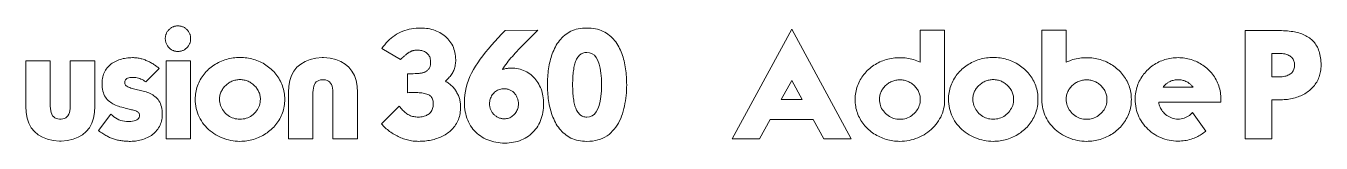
# Model space of a CAD drawing. Extents: x 10 to 19.73, y 9.66 to 9.92.
# Drawn here: x 12.437 to 14.795, y 9.705 to 9.919 of the extents above; entities that cross this region are included whole.
import ezdxf

# ---------------------------------------------------------------- set-up
doc = ezdxf.new("R2010")
doc.units = 0

msp = doc.modelspace()

# ---------------------------------------------------------------- linework, layer by layer
at = {"color": 7, "lineweight": 13}
for points in [[(12.7369, 9.895761), (12.73687, 9.894442), (12.736778, 9.893153), (12.736626, 9.891895), (12.736412, 9.890669), (12.736136, 9.889472), (12.7358, 9.888306), (12.735403, 9.88717), (12.734943, 9.886065), (12.734425, 9.884991), (12.733843, 9.883947), (12.73321, 9.882938), (12.732531, 9.881968), (12.731808, 9.881037), (12.731041, 9.880144), (12.730229, 9.879292), (12.729373, 9.878477), (12.728473, 9.877701), (12.727528, 9.876965), (12.726538, 9.876266), (12.725504, 9.875608), (12.724437, 9.875001), (12.723347, 9.874457), (12.722235, 9.873978), (12.721101, 9.873562), (12.719944, 9.873211), (12.718766, 9.872923), (12.717566, 9.872699), (12.716342, 9.87254), (12.715096, 9.872443), (12.713829, 9.872412), (12.712563, 9.872442), (12.711322, 9.872534), (12.710106, 9.872686), (12.708915, 9.872901), (12.707748, 9.873176), (12.706608, 9.873512), (12.705492, 9.87391), (12.704401, 9.874369), (12.703335, 9.874888), (12.702293, 9.875469), (12.70126, 9.876129), (12.70027, 9.876831), (12.699325, 9.877575), (12.698424, 9.87836), (12.697568, 9.879187), (12.696756, 9.880055), (12.69599, 9.880966), (12.695267, 9.881918), (12.694588, 9.882912), (12.693954, 9.883947), (12.693347, 9.885066), (12.692803, 9.886199), (12.692324, 9.887345), (12.691908, 9.888506), (12.691557, 9.88968), (12.691269, 9.890868), (12.691046, 9.892071), (12.690886, 9.893287), (12.69079, 9.894517), (12.690758, 9.895761), (12.690788, 9.897028), (12.69088, 9.898273), (12.691032, 9.899497), (12.691247, 9.900698), (12.691523, 9.901876), (12.691858, 9.903032), (12.692256, 9.904167), (12.692715, 9.905278), (12.693234, 9.906368), (12.693815, 9.907435), (12.6945, 9.908496), (12.695222, 9.90951), (12.695979, 9.910476), (12.696773, 9.911394), (12.697603, 9.912266), (12.698469, 9.91309), (12.69937, 9.913867), (12.700309, 9.914597), (12.701283, 9.915278), (12.702293, 9.915914), (12.703335, 9.916494), (12.704401, 9.917014), (12.705492, 9.917473), (12.706608, 9.917871), (12.707748, 9.918207), (12.708915, 9.918482), (12.710106, 9.918696), (12.711322, 9.918849), (12.712563, 9.918941), (12.713829, 9.918971), (12.715096, 9.918941), (12.716342, 9.918849), (12.717566, 9.918696), (12.718766, 9.918482), (12.719944, 9.918207), (12.721101, 9.917871), (12.722235, 9.917473), (12.723347, 9.917014), (12.724437, 9.916494), (12.725504, 9.915914), (12.726513, 9.915278), (12.727484, 9.914597), (12.728415, 9.913867), (12.729306, 9.91309), (12.73016, 9.912266), (12.730974, 9.911394), (12.73175, 9.910476), (12.732487, 9.90951), (12.733185, 9.908496), (12.733843, 9.907435), (12.734425, 9.906368), (12.734943, 9.905278), (12.735403, 9.904167), (12.7358, 9.903032), (12.736136, 9.901876), (12.736412, 9.900698), (12.736626, 9.899497), (12.736778, 9.898273), (12.73687, 9.897028)], [(13.085337, 9.877554), (13.087742, 9.881213), (13.090285, 9.884686), (13.092968, 9.887974), (13.095789, 9.891074), (13.098749, 9.893989), (13.101849, 9.896717), (13.105087, 9.89926), (13.108464, 9.901615), (13.11198, 9.903785), (13.115636, 9.905767), (13.11937, 9.907537), (13.123175, 9.909121), (13.127052, 9.910517), (13.131002, 9.911728), (13.135025, 9.912752), (13.139119, 9.913589), (13.143286, 9.914242), (13.147525, 9.914707), (13.151836, 9.914987), (13.156219, 9.91508), (13.159662, 9.915011), (13.163041, 9.914807), (13.166356, 9.914467), (13.169607, 9.91399), (13.172794, 9.913378), (13.175917, 9.912628), (13.178976, 9.911743), (13.181971, 9.910721), (13.184902, 9.909563), (13.187769, 9.90827), (13.190603, 9.906818), (13.193323, 9.905245), (13.19593, 9.903549), (13.198421, 9.901731), (13.2008, 9.899792), (13.203063, 9.897729), (13.205214, 9.895544), (13.20725, 9.893237), (13.209171, 9.890807), (13.210979, 9.888256), (13.212617, 9.885519), (13.214083, 9.882702), (13.215375, 9.879804), (13.216496, 9.876825), (13.217443, 9.873767), (13.218218, 9.870626), (13.218822, 9.867407), (13.219253, 9.864105), (13.219511, 9.860724), (13.219597, 9.857262), (13.219553, 9.854846), (13.219419, 9.852492), (13.219196, 9.850199), (13.218885, 9.847966), (13.218485, 9.845796), (13.217997, 9.843686), (13.217418, 9.841638), (13.216751, 9.83965), (13.215995, 9.837724), (13.21515, 9.835858), (13.214231, 9.834107), (13.213199, 9.832355), (13.212051, 9.830605), (13.210791, 9.828854), (13.209416, 9.827102), (13.207928, 9.825351), (13.206326, 9.8236), (13.204609, 9.821849), (13.202779, 9.820097), (13.200834, 9.818346), (13.202507, 9.817377), (13.204136, 9.816361), (13.205721, 9.815298), (13.207261, 9.814188), (13.208756, 9.81303), (13.210207, 9.811825), (13.211614, 9.810573), (13.212976, 9.809273), (13.214293, 9.807926), (13.215567, 9.806532), (13.216763, 9.805069), (13.217907, 9.803569), (13.218998, 9.802033), (13.220037, 9.800462), (13.221022, 9.798853), (13.221954, 9.797209), (13.222834, 9.795528), (13.223661, 9.793813), (13.224436, 9.79206), (13.225157, 9.790271), (13.22579, 9.788486), (13.226357, 9.786691), (13.226858, 9.784883), (13.227291, 9.783066), (13.227658, 9.781237), (13.227959, 9.779397), (13.228192, 9.777546), (13.228359, 9.775683), (13.228458, 9.773809), (13.228493, 9.771925), (13.22843, 9.768662), (13.228242, 9.765492), (13.227929, 9.762414), (13.227491, 9.759427), (13.226929, 9.756533), (13.22624, 9.753729), (13.225428, 9.751018), (13.224489, 9.748398), (13.223427, 9.74587), (13.222238, 9.743433), (13.220863, 9.741034), (13.219408, 9.738729), (13.217873, 9.73652), (13.216256, 9.734405), (13.214559, 9.732384), (13.212782, 9.730457), (13.210923, 9.728625), (13.208984, 9.726888), (13.206964, 9.725245), (13.204865, 9.723697), (13.202567, 9.722157), (13.200233, 9.720706), (13.197865, 9.719344), (13.195458, 9.718071), (13.193016, 9.716887), (13.190538, 9.715792), (13.188024, 9.714786), (13.185473, 9.713868), (13.182887, 9.713039), (13.180264, 9.7123), (13.177504, 9.711614), (13.174727, 9.710999), (13.171934, 9.710457), (13.169123, 9.709988), (13.166296, 9.70959), (13.163452, 9.709265), (13.160592, 9.709012), (13.157715, 9.708831), (13.154821, 9.708723), (13.151911, 9.708687), (13.149387, 9.708725), (13.146874, 9.708842), (13.144373, 9.709037), (13.141882, 9.70931), (13.139402, 9.70966), (13.136934, 9.710088), (13.134477, 9.710593), (13.13203, 9.711177), (13.129596, 9.711839), (13.127172, 9.712578), (13.12471, 9.713391), (13.122274, 9.714273), (13.119863, 9.715226), (13.117476, 9.716248), (13.115115, 9.717339), (13.112779, 9.718499), (13.110467, 9.719728), (13.108181, 9.721028), (13.10592, 9.722398), (13.103683, 9.723836), (13.10144, 9.725352), (13.099269, 9.726899), (13.097171, 9.728477), (13.095144, 9.730084), (13.09319, 9.731724), (13.091309, 9.733393), (13.089499, 9.735092), (13.087761, 9.736823), (13.086096, 9.738584), (13.084503, 9.740376), (13.116609, 9.773037), (13.118218, 9.771009), (13.119823, 9.769095), (13.121421, 9.767295), (13.123013, 9.76561), (13.1246, 9.764037), (13.126183, 9.76258), (13.127758, 9.761235), (13.129329, 9.760006), (13.130894, 9.758889), (13.132453, 9.757888), (13.134071, 9.756937), (13.135756, 9.756086), (13.137506, 9.755336), (13.139324, 9.754685), (13.14121, 9.754135), (13.143161, 9.753684), (13.145179, 9.753334), (13.147264, 9.753084), (13.149415, 9.752934), (13.151633, 9.752884), (13.153955, 9.752944), (13.156192, 9.753123), (13.158346, 9.753422), (13.160418, 9.75384), (13.162405, 9.754378), (13.164309, 9.755035), (13.16613, 9.755813), (13.167867, 9.756709), (13.16952, 9.757725), (13.171091, 9.758861), (13.172544, 9.760118), (13.173843, 9.761501), (13.17499, 9.763009), (13.175983, 9.764642), (13.176825, 9.7664), (13.177512, 9.768284), (13.178047, 9.770292), (13.17843, 9.772426), (13.178659, 9.774684), (13.178736, 9.777067), (13.178652, 9.779433), (13.178402, 9.781637), (13.177985, 9.78368), (13.177402, 9.785563), (13.176651, 9.787283), (13.175734, 9.788842), (13.174649, 9.79024), (13.173398, 9.791477), (13.171981, 9.792553), (13.170397, 9.793468), (13.168642, 9.794233), (13.166772, 9.794919), (13.164783, 9.795524), (13.16268, 9.796047), (13.160459, 9.796491), (13.158121, 9.796853), (13.155666, 9.797135), (13.153095, 9.797337), (13.150408, 9.797458), (13.147603, 9.797498), (13.13982, 9.797498), (13.139557, 9.797472), (13.139269, 9.797448), (13.138956, 9.797427), (13.138618, 9.797409), (13.138256, 9.797394), (13.137869, 9.797381), (13.137455, 9.797372), (13.137017, 9.797365), (13.136555, 9.79736), (13.136066, 9.797359), (13.133982, 9.797359), (13.131759, 9.79722), (13.131759, 9.831689), (13.132327, 9.83169), (13.13292, 9.831695), (13.133539, 9.831701), (13.134182, 9.831711), (13.134851, 9.831723), (13.135544, 9.831738), (13.136263, 9.831757), (13.137007, 9.831778), (13.137775, 9.831801), (13.138569, 9.831827), (13.142182, 9.831827), (13.145935, 9.831966), (13.147424, 9.832033), (13.148887, 9.832122), (13.150326, 9.832233), (13.151739, 9.832367), (13.153128, 9.832522), (13.154491, 9.832701), (13.155829, 9.832901), (13.157143, 9.833123), (13.158431, 9.833367), (13.159695, 9.833634), (13.160898, 9.833944), (13.162063, 9.834318), (13.163189, 9.834756), (13.164275, 9.835258), (13.165323, 9.835823), (13.166332, 9.836453), (13.167303, 9.837147), (13.168234, 9.837904), (13.169126, 9.838725), (13.169979, 9.839611), (13.170719, 9.840514), (13.17138, 9.841501), (13.171964, 9.842571), (13.17247, 9.843725), (13.172898, 9.844962), (13.173248, 9.846282), (13.173521, 9.847686), (13.173716, 9.849173), (13.173832, 9.850743), (13.173871, 9.852398), (13.173804, 9.854618), (13.173604, 9.856723), (13.17327, 9.85871), (13.172804, 9.86058), (13.172203, 9.862335), (13.17147, 9.863972), (13.170602, 9.865493), (13.169601, 9.866897), (13.168467, 9.868183), (13.1672, 9.869353), (13.165798, 9.87041), (13.16432, 9.871355), (13.162764, 9.872189), (13.161129, 9.872911), (13.159416, 9.873524), (13.157626, 9.874023), (13.155758, 9.874413), (13.153812, 9.874691), (13.151789, 9.874858), (13.149688, 9.874913), (13.148697, 9.874899), (13.147725, 9.874858), (13.146772, 9.874788), (13.145841, 9.874691), (13.144927, 9.874566), (13.144033, 9.874413), (13.143159, 9.874232), (13.142304, 9.874023), (13.141469, 9.873787), (13.140654, 9.873524), (13.139956, 9.873263), (13.139253, 9.872984), (13.138544, 9.872685), (13.137829, 9.872367), (13.13711, 9.872029), (13.136384, 9.871672), (13.135653, 9.871295), (13.134916, 9.870899), (13.134174, 9.870483), (13.133427, 9.870049), (13.132851, 9.869637), (13.132236, 9.869182), (13.131583, 9.868681), (13.130891, 9.868136), (13.13016, 9.867547), (13.129391, 9.866913), (13.128581, 9.866235), (13.127733, 9.865512), (13.126846, 9.864745), (13.125921, 9.863934), (13.125725, 9.863765), (13.125526, 9.863594), (13.125325, 9.86342), (13.12512, 9.863244), (13.124913, 9.863065), (13.124703, 9.862883), (13.124491, 9.862698), (13.124275, 9.86251), (13.124057, 9.86232), (13.123837, 9.862126), (13.123693, 9.861984), (13.123542, 9.861837), (13.123382, 9.861685), (13.123214, 9.861526), (13.123037, 9.861362), (13.122852, 9.861193), (13.122659, 9.861017), (13.122458, 9.860837), (13.122248, 9.86065), (13.122029, 9.860458), (13.1216, 9.860082), (13.121201, 9.859731), (13.120832, 9.859404), (13.120495, 9.859102), (13.120188, 9.858826), (13.119911, 9.858574), (13.119665, 9.858347), (13.11945, 9.858146), (13.119265, 9.857969), (13.11911, 9.857818)], [(13.369006, 9.910911), (13.363793, 9.90574), (13.358828, 9.900792), (13.354109, 9.896067), (13.349638, 9.891563), (13.345413, 9.887282), (13.341437, 9.883224), (13.337708, 9.879389), (13.334227, 9.875774), (13.330993, 9.872383), (13.328006, 9.869215), (13.325344, 9.866344), (13.322752, 9.863461), (13.32023, 9.860563), (13.317777, 9.857651), (13.315392, 9.854726), (13.313079, 9.851786), (13.310834, 9.848832), (13.308659, 9.845865), (13.306553, 9.842884), (13.304518, 9.839889), (13.305073, 9.839333), (13.306428, 9.839861), (13.307825, 9.840334), (13.309263, 9.840751), (13.310743, 9.841112), (13.312265, 9.841417), (13.313829, 9.841668), (13.315434, 9.841863), (13.317081, 9.842001), (13.31877, 9.842085), (13.3205, 9.842113), (13.32399, 9.842027), (13.3274, 9.841768), (13.330729, 9.841337), (13.333977, 9.840734), (13.337144, 9.839958), (13.340231, 9.83901), (13.343237, 9.837891), (13.346163, 9.836597), (13.349008, 9.835133), (13.351772, 9.833495), (13.354406, 9.831659), (13.356915, 9.829709), (13.359299, 9.827645), (13.361557, 9.825468), (13.36369, 9.823175), (13.365699, 9.82077), (13.367582, 9.81825), (13.36934, 9.815617), (13.370974, 9.812869), (13.372481, 9.810007), (13.373855, 9.807055), (13.375083, 9.804036), (13.376167, 9.800951), (13.377107, 9.797798), (13.377901, 9.79458), (13.378551, 9.791294), (13.379058, 9.787942), (13.379419, 9.784523), (13.379636, 9.781036), (13.379708, 9.777484), (13.379621, 9.773305), (13.379358, 9.769217), (13.378921, 9.765222), (13.378307, 9.761317), (13.37752, 9.757505), (13.376556, 9.753784), (13.375418, 9.750155), (13.374104, 9.746618), (13.372616, 9.743173), (13.370953, 9.73982), (13.369101, 9.736613), (13.367105, 9.733554), (13.364964, 9.730642), (13.36268, 9.727878), (13.36025, 9.725261), (13.357677, 9.722791), (13.354958, 9.720469), (13.352095, 9.718293), (13.349087, 9.716266), (13.345935, 9.714385), (13.342665, 9.712695), (13.339302, 9.711183), (13.335849, 9.709848), (13.332303, 9.708693), (13.328666, 9.707714), (13.324937, 9.706913), (13.321116, 9.70629), (13.317204, 9.705846), (13.3132, 9.705579), (13.309104, 9.70549), (13.30492, 9.705582), (13.30082, 9.705856), (13.296803, 9.706315), (13.29287, 9.706958), (13.289021, 9.707783), (13.285254, 9.708792), (13.28157, 9.709985), (13.277971, 9.711361), (13.274454, 9.71292), (13.271022, 9.714663), (13.267732, 9.716548), (13.264589, 9.718588), (13.261595, 9.720784), (13.258747, 9.723135), (13.256046, 9.725643), (13.253493, 9.728306), (13.251087, 9.731124), (13.248829, 9.734098), (13.246717, 9.737228), (13.244754, 9.740514), (13.242984, 9.743934), (13.241402, 9.747463), (13.240005, 9.751105), (13.238793, 9.754857), (13.237769, 9.758721), (13.236932, 9.762696), (13.236279, 9.766783), (13.235814, 9.77098), (13.235535, 9.775289), (13.235441, 9.779708), (13.235644, 9.786648), (13.236253, 9.793512), (13.237267, 9.800302), (13.238688, 9.807016), (13.240515, 9.813655), (13.242746, 9.82022), (13.245384, 9.826709), (13.248428, 9.833123), (13.251878, 9.839462), (13.255733, 9.845726), (13.259875, 9.851906), (13.264295, 9.858157), (13.268992, 9.864481), (13.273968, 9.870877), (13.279222, 9.877345), (13.284754, 9.883886), (13.290564, 9.890499), (13.296651, 9.897184), (13.303017, 9.903941), (13.30966, 9.910771)], [(13.458374, 9.91508), (13.462532, 9.914986), (13.466558, 9.914701), (13.470449, 9.914229), (13.474207, 9.913568), (13.477832, 9.912717), (13.481323, 9.911677), (13.484681, 9.910449), (13.487906, 9.909031), (13.490997, 9.907425), (13.493955, 9.905629), (13.496781, 9.903707), (13.49948, 9.901665), (13.502051, 9.899504), (13.504495, 9.897223), (13.50681, 9.894823), (13.508998, 9.892303), (13.511058, 9.889664), (13.51299, 9.886905), (13.514793, 9.884027), (13.51647, 9.881028), (13.518009, 9.877973), (13.519455, 9.874863), (13.520811, 9.871701), (13.522074, 9.868486), (13.523246, 9.865219), (13.524325, 9.861898), (13.525314, 9.858525), (13.52621, 9.8551), (13.527015, 9.851621), (13.527728, 9.848089), (13.528336, 9.844474), (13.528878, 9.840857), (13.529358, 9.837235), (13.529774, 9.833612), (13.530126, 9.829986), (13.530413, 9.826357), (13.530637, 9.822725), (13.530796, 9.819091), (13.530892, 9.815454), (13.530925, 9.811813), (13.530862, 9.806853), (13.530674, 9.801924), (13.530361, 9.797025), (13.529924, 9.792155), (13.529361, 9.787317), (13.528673, 9.78251), (13.52786, 9.777733), (13.526921, 9.772986), (13.525859, 9.76827), (13.52467, 9.763586), (13.52332, 9.758965), (13.521773, 9.754501), (13.520029, 9.750194), (13.518087, 9.74604), (13.515949, 9.742043), (13.513613, 9.738201), (13.511079, 9.734515), (13.508348, 9.730986), (13.505419, 9.727611), (13.502294, 9.724392), (13.498902, 9.721408), (13.495289, 9.718738), (13.491453, 9.716382), (13.487394, 9.71434), (13.483113, 9.712613), (13.47861, 9.7112), (13.473885, 9.7101), (13.468937, 9.709314), (13.463767, 9.708843), (13.458374, 9.708687), (13.454323, 9.708781), (13.450397, 9.709064), (13.446595, 9.709538), (13.442919, 9.710198), (13.439367, 9.711049), (13.435942, 9.712089), (13.432641, 9.713318), (13.429465, 9.714735), (13.426414, 9.716342), (13.423489, 9.718138), (13.420713, 9.720064), (13.418057, 9.722118), (13.415521, 9.7243), (13.413103, 9.72661), (13.410807, 9.729048), (13.408628, 9.731613), (13.40657, 9.734307), (13.404631, 9.737128), (13.402812, 9.740078), (13.401112, 9.743155), (13.399549, 9.746311), (13.398082, 9.749498), (13.396713, 9.752716), (13.395441, 9.755964), (13.394267, 9.759242), (13.39319, 9.762551), (13.39221, 9.765891), (13.391327, 9.769262), (13.390542, 9.772663), (13.389854, 9.776094), (13.389247, 9.779629), (13.388703, 9.783172), (13.388224, 9.786723), (13.387808, 9.790282), (13.387457, 9.79385), (13.387169, 9.797426), (13.386946, 9.80101), (13.386786, 9.804604), (13.38669, 9.808205), (13.386658, 9.811813), (13.38669, 9.815426), (13.386786, 9.819036), (13.386946, 9.822642), (13.387169, 9.826246), (13.387457, 9.829847), (13.387808, 9.833446), (13.388224, 9.837041), (13.388703, 9.840633), (13.389247, 9.844224), (13.389854, 9.847811), (13.390542, 9.851268), (13.391327, 9.854688), (13.39221, 9.858072), (13.39319, 9.861421), (13.394267, 9.864733), (13.395441, 9.868009), (13.396713, 9.871248), (13.398082, 9.874452), (13.399549, 9.877619), (13.401112, 9.880751), (13.402812, 9.883827), (13.404631, 9.886777), (13.40657, 9.889598), (13.408628, 9.892292), (13.410807, 9.894857), (13.413103, 9.897295), (13.415521, 9.899605), (13.418057, 9.901788), (13.420713, 9.903842), (13.423489, 9.905767), (13.426364, 9.907537), (13.429377, 9.909121), (13.432524, 9.910517), (13.435808, 9.911728), (13.439229, 9.912752), (13.442785, 9.913589), (13.446478, 9.914242), (13.450308, 9.914707), (13.454273, 9.914987)], [(13.890062, 9.713273), (13.939959, 9.713273), (13.831411, 9.913273), (13.722725, 9.713273), (13.77262, 9.713273), (13.791939, 9.748298), (13.870744, 9.748298)], [(14.109938, 9.784156), (14.1098, 9.779971), (14.109443, 9.775867), (14.108866, 9.771843), (14.10807, 9.7679), (14.107054, 9.764037), (14.105818, 9.760256), (14.104362, 9.756555), (14.102688, 9.752934), (14.100794, 9.749394), (14.09868, 9.745934), (14.096378, 9.742535), (14.093922, 9.739285), (14.091309, 9.736186), (14.088539, 9.733237), (14.085615, 9.730437), (14.082535, 9.727789), (14.0793, 9.725289), (14.075909, 9.72294), (14.072361, 9.720742), (14.068659, 9.718694), (14.064856, 9.716792), (14.061004, 9.715091), (14.057105, 9.71359), (14.05316, 9.712289), (14.049166, 9.711188), (14.045126, 9.710288), (14.041039, 9.709587), (14.036903, 9.709086), (14.032722, 9.708787), (14.028492, 9.708687), (14.025257, 9.708743), (14.022055, 9.708915), (14.018886, 9.709199), (14.01575, 9.709599), (14.012648, 9.710111), (14.009579, 9.710738), (14.006544, 9.711479), (14.003542, 9.712334), (14.000572, 9.713303), (13.997638, 9.714385), (13.994773, 9.715495), (13.991961, 9.716714), (13.989202, 9.718041), (13.986496, 9.719478), (13.983843, 9.721022), (13.981243, 9.722674), (13.978695, 9.724435), (13.9762, 9.726304), (13.973759, 9.728282), (13.971369, 9.730369), (13.969088, 9.732539), (13.96691, 9.734772), (13.96484, 9.737064), (13.962874, 9.739419), (13.961015, 9.741835), (13.959261, 9.744311), (13.957613, 9.746849), (13.95607, 9.749448), (13.954633, 9.752109), (13.953301, 9.754829), (13.952086, 9.757609), (13.950999, 9.760445), (13.950041, 9.763335), (13.949209, 9.766282), (13.948506, 9.769284), (13.94793, 9.772342), (13.947483, 9.775455), (13.947164, 9.778624), (13.946972, 9.781849), (13.946908, 9.785129), (13.946974, 9.788332), (13.947169, 9.791494), (13.947495, 9.794614), (13.947953, 9.797693), (13.948541, 9.80073), (13.94926, 9.803724), (13.950109, 9.806678), (13.951088, 9.80959), (13.952199, 9.81246), (13.95344, 9.815289), (13.95477, 9.818033), (13.956203, 9.820709), (13.957739, 9.823315), (13.959377, 9.825851), (13.961119, 9.828319), (13.962963, 9.830716), (13.964911, 9.833044), (13.966961, 9.835302), (13.969113, 9.837491), (13.971369, 9.839611), (13.973734, 9.841672), (13.976156, 9.84363), (13.978637, 9.845486), (13.981176, 9.847239), (13.983774, 9.848888), (13.986429, 9.850435), (13.989144, 9.851879), (13.991917, 9.85322), (13.994748, 9.854459), (13.997638, 9.855594), (14.000648, 9.856624), (14.003675, 9.857546), (14.006719, 9.858358), (14.009779, 9.859063), (14.012856, 9.859659), (14.01595, 9.860147), (14.01906, 9.860527), (14.022188, 9.860798), (14.025331, 9.86096), (14.028492, 9.861014), (14.031627, 9.86096), (14.034746, 9.860798), (14.037853, 9.860527), (14.040945, 9.860147), (14.044024, 9.859659), (14.047089, 9.859063), (14.050139, 9.858358), (14.053176, 9.857546), (14.056199, 9.856624), (14.059208, 9.855594), (14.062405, 9.854204), (14.065601, 9.852815), (14.065601, 9.911467), (14.109938, 9.911327)], [(14.286866, 9.911327), (14.331203, 9.911467), (14.331203, 9.852815), (14.334399, 9.854204), (14.337596, 9.855594), (14.340605, 9.856624), (14.343628, 9.857546), (14.346664, 9.858358), (14.349715, 9.859063), (14.352779, 9.859659), (14.355858, 9.860147), (14.358952, 9.860527), (14.362057, 9.860798), (14.365177, 9.86096), (14.368311, 9.861014), (14.371472, 9.86096), (14.374616, 9.860798), (14.377743, 9.860527), (14.380854, 9.860147), (14.383947, 9.859659), (14.387025, 9.859063), (14.390085, 9.858358), (14.393129, 9.857546), (14.396156, 9.856624), (14.399166, 9.855594), (14.402056, 9.854459), (14.404887, 9.85322), (14.40766, 9.851879), (14.410374, 9.850435), (14.413031, 9.848888), (14.415627, 9.847239), (14.418167, 9.845486), (14.420649, 9.84363), (14.423071, 9.841672), (14.425434, 9.839611), (14.427691, 9.837491), (14.429844, 9.835302), (14.431893, 9.833044), (14.43384, 9.830716), (14.435684, 9.828319), (14.437426, 9.825851), (14.439065, 9.823315), (14.440601, 9.820709), (14.442034, 9.818033), (14.443363, 9.815289), (14.444605, 9.81246), (14.445715, 9.80959), (14.446695, 9.806678), (14.447544, 9.803725), (14.448263, 9.80073), (14.448851, 9.797693), (14.449308, 9.794614), (14.449635, 9.791494), (14.449831, 9.788332), (14.449896, 9.785129), (14.449832, 9.781849), (14.44964, 9.778624), (14.44932, 9.775455), (14.448874, 9.772342), (14.448298, 9.769284), (14.447594, 9.766282), (14.446764, 9.763335), (14.445805, 9.760445), (14.444717, 9.757609), (14.443502, 9.754829), (14.442171, 9.752109), (14.440734, 9.749448), (14.439192, 9.746849), (14.437543, 9.744311), (14.435789, 9.741835), (14.433929, 9.739419), (14.431965, 9.737064), (14.429893, 9.734772), (14.427717, 9.732539), (14.425434, 9.730369), (14.423046, 9.728282), (14.420603, 9.726304), (14.418108, 9.724435), (14.415562, 9.722674), (14.41296, 9.721022), (14.410307, 9.719478), (14.407601, 9.718041), (14.404842, 9.716714), (14.402031, 9.715495), (14.399166, 9.714385), (14.396231, 9.713303), (14.393263, 9.712334), (14.390261, 9.711479), (14.387224, 9.710738), (14.384155, 9.710111), (14.381054, 9.709599), (14.377918, 9.709199), (14.37475, 9.708915), (14.371548, 9.708743), (14.368311, 9.708687), (14.364082, 9.708787), (14.3599, 9.709086), (14.355765, 9.709587), (14.351678, 9.710288), (14.347637, 9.711188), (14.343645, 9.712289), (14.339699, 9.71359), (14.3358, 9.715091), (14.331949, 9.716792), (14.328145, 9.718694), (14.324442, 9.720742), (14.320895, 9.72294), (14.317504, 9.725289), (14.314268, 9.727789), (14.311189, 9.730437), (14.308264, 9.733237), (14.305496, 9.736186), (14.302883, 9.739285), (14.300426, 9.742535), (14.298124, 9.745934), (14.29601, 9.749394), (14.294115, 9.752934), (14.29244, 9.756555), (14.290985, 9.760256), (14.28975, 9.764037), (14.288734, 9.7679), (14.287937, 9.771843), (14.287361, 9.775867), (14.287004, 9.779971), (14.286866, 9.784156)], [(14.656984, 9.713273), (14.656984, 9.910493), (14.715914, 9.910493), (14.719803, 9.910462), (14.723576, 9.910371), (14.72723, 9.910218), (14.730768, 9.910004), (14.73419, 9.909729), (14.737495, 9.909392), (14.740685, 9.908995), (14.743755, 9.908537), (14.74671, 9.908016), (14.749548, 9.907435), (14.752345, 9.906782), (14.755064, 9.906046), (14.757704, 9.905226), (14.760267, 9.904323), (14.762753, 9.903336), (14.76516, 9.902266), (14.767488, 9.901112), (14.769741, 9.899875), (14.771914, 9.898555), (14.77401, 9.897151), (14.77602, 9.895654), (14.777935, 9.894054), (14.779756, 9.892351), (14.781483, 9.890546), (14.783113, 9.888638), (14.784651, 9.886627), (14.786094, 9.884513), (14.787441, 9.882296), (14.788695, 9.879976), (14.789854, 9.877554), (14.790911, 9.875026), (14.791855, 9.872389), (14.792689, 9.869644), (14.793413, 9.866791), (14.794024, 9.863829), (14.794525, 9.860759), (14.794913, 9.85758), (14.795191, 9.854293), (14.795359, 9.850898), (14.795414, 9.847394), (14.795359, 9.844506), (14.795191, 9.841679), (14.794913, 9.838913), (14.794525, 9.836208), (14.794024, 9.833565), (14.793413, 9.830982), (14.792689, 9.828462), (14.791855, 9.826001), (14.790911, 9.823603), (14.789854, 9.821264), (14.7887, 9.818991), (14.787458, 9.816784), (14.786131, 9.814644), (14.784718, 9.81257), (14.783218, 9.810563), (14.781631, 9.808622), (14.77996, 9.806749), (14.778202, 9.804942), (14.776358, 9.803203), (14.774427, 9.801529), (14.77239, 9.799901), (14.770285, 9.798354), (14.76811, 9.796888), (14.765865, 9.795503), (14.763552, 9.794197), (14.761168, 9.792973), (14.758715, 9.791829), (14.756192, 9.790766), (14.753599, 9.789783), (14.750938, 9.788881), (14.748177, 9.788036), (14.745396, 9.78728), (14.742596, 9.786613), (14.739775, 9.786035), (14.736936, 9.785545), (14.734076, 9.785145), (14.731198, 9.784834), (14.7283, 9.784612), (14.725384, 9.784478), (14.722446, 9.784433), (14.70549, 9.784433), (14.70549, 9.713273)], [(12.5918, 9.758026), (12.5945, 9.755518), (12.597315, 9.753273), (12.600247, 9.751292), (12.603297, 9.749576), (12.606462, 9.748123), (12.609746, 9.746935), (12.613146, 9.746011), (12.616662, 9.745351), (12.620295, 9.744955), (12.624044, 9.744823), (12.627821, 9.74494), (12.6312, 9.74529), (12.634181, 9.745873), (12.636765, 9.746691), (12.63895, 9.747742), (12.640739, 9.749025), (12.642131, 9.750544), (12.643125, 9.752295), (12.643721, 9.754279), (12.643919, 9.756497), (12.64381, 9.757689), (12.64348, 9.758816), (12.642931, 9.759879), (12.642162, 9.760879), (12.641174, 9.761814), (12.639967, 9.762685), (12.638539, 9.763493), (12.636892, 9.764236), (12.635026, 9.764915), (12.63294, 9.765532), (12.631291, 9.76592), (12.629459, 9.76636), (12.627444, 9.766853), (12.625246, 9.7674), (12.622864, 9.767999), (12.620297, 9.76865), (12.617548, 9.769355), (12.614616, 9.770113), (12.6115, 9.770923), (12.6082, 9.771786), (12.605492, 9.77257), (12.602869, 9.773476), (12.600332, 9.774505), (12.597882, 9.775655), (12.595518, 9.776928), (12.59324, 9.778324), (12.591048, 9.779841), (12.588943, 9.781482), (12.586924, 9.783244), (12.58499, 9.785129), (12.58322, 9.787149), (12.581637, 9.789376), (12.58024, 9.791808), (12.57903, 9.794446), (12.578006, 9.79729), (12.577168, 9.800339), (12.576515, 9.803594), (12.57605, 9.807055), (12.575771, 9.810721), (12.575678, 9.814593), (12.575754, 9.817604), (12.575983, 9.820519), (12.576365, 9.823341), (12.5769, 9.826068), (12.577589, 9.8287), (12.57843, 9.831239), (12.579423, 9.833682), (12.58057, 9.836031), (12.581869, 9.838284), (12.583322, 9.840445), (12.584925, 9.842502), (12.586618, 9.844447), (12.588405, 9.846282), (12.590282, 9.848005), (12.592252, 9.849618), (12.594313, 9.851119), (12.596466, 9.852509), (12.598711, 9.853787), (12.601047, 9.854955), (12.603475, 9.856011), (12.606028, 9.856988), (12.608628, 9.857862), (12.611277, 9.858634), (12.613971, 9.859303), (12.616713, 9.859868), (12.619503, 9.860331), (12.622339, 9.860691), (12.625223, 9.860948), (12.628155, 9.861102), (12.631133, 9.861154), (12.632832, 9.86113), (12.634535, 9.861059), (12.636245, 9.860941), (12.637959, 9.860776), (12.639681, 9.860563), (12.641407, 9.860303), (12.643139, 9.859996), (12.644876, 9.859641), (12.646619, 9.85924), (12.648367, 9.85879), (12.650238, 9.858193), (12.65207, 9.857568), (12.653862, 9.856915), (12.655617, 9.856234), (12.657331, 9.855525), (12.659008, 9.854788), (12.660645, 9.854024), (12.662243, 9.853231), (12.663803, 9.852411), (12.665323, 9.851563), (12.666944, 9.850636), (12.668526, 9.849685), (12.670069, 9.848712), (12.671572, 9.847716), (12.673037, 9.846699), (12.674463, 9.845659), (12.67585, 9.844598), (12.677198, 9.843513), (12.678507, 9.842407), (12.679778, 9.841279), (12.655316, 9.816957), (12.653156, 9.818488), (12.650958, 9.819859), (12.64872, 9.821068), (12.646443, 9.822115), (12.644128, 9.823002), (12.641773, 9.823728), (12.63938, 9.824292), (12.636948, 9.824695), (12.634477, 9.824937), (12.631967, 9.825017), (12.629088, 9.824932), (12.626513, 9.824678), (12.624241, 9.824254), (12.622272, 9.823661), (12.620605, 9.822898), (12.619242, 9.821965), (12.618181, 9.820863), (12.617423, 9.819592), (12.616969, 9.818151), (12.616817, 9.816539), (12.61693, 9.815056), (12.617268, 9.813665), (12.61783, 9.812366), (12.618619, 9.811157), (12.619632, 9.810041), (12.620871, 9.809017), (12.622334, 9.808084), (12.624022, 9.807244), (12.625937, 9.806495), (12.628075, 9.805838), (12.63055, 9.805175), (12.633029, 9.80452), (12.635509, 9.803873), (12.637993, 9.803236), (12.64048, 9.802606), (12.642969, 9.801985), (12.645461, 9.801372), (12.647956, 9.800767), (12.650454, 9.800171), (12.652954, 9.799583), (12.65566, 9.79883), (12.658274, 9.797959), (12.660796, 9.796973), (12.663227, 9.795869), (12.665566, 9.794649), (12.667814, 9.793312), (12.66997, 9.791858), (12.672033, 9.790288), (12.674006, 9.7886), (12.675886, 9.786797), (12.677655, 9.784798), (12.679238, 9.782582), (12.680635, 9.78015), (12.681846, 9.777501), (12.68287, 9.774635), (12.683708, 9.771552), (12.684361, 9.768253), (12.684826, 9.764736), (12.685105, 9.761003), (12.685198, 9.757053), (12.685118, 9.754066), (12.684875, 9.751161), (12.684473, 9.748339), (12.683908, 9.745601), (12.683183, 9.742947), (12.682296, 9.740376), (12.681248, 9.737887), (12.680039, 9.735483), (12.678669, 9.733162), (12.677137, 9.730925), (12.67547, 9.728758), (12.673696, 9.726705), (12.671812, 9.724766), (12.669821, 9.72294), (12.667721, 9.72123), (12.665512, 9.719633), (12.663196, 9.71815), (12.66077, 9.716781), (12.658237, 9.715526), (12.655594, 9.714385), (12.652888, 9.713303), (12.650163, 9.712334), (12.647418, 9.711479), (12.644653, 9.710738), (12.64187, 9.710111), (12.639067, 9.709599), (12.636244, 9.709199), (12.633401, 9.708915), (12.630539, 9.708743), (12.627659, 9.708687), (12.625263, 9.708706), (12.622916, 9.708764), (12.620616, 9.708861), (12.618362, 9.708998), (12.616158, 9.709173), (12.613998, 9.709387), (12.611887, 9.70964), (12.609823, 9.709931), (12.607807, 9.710262), (12.605838, 9.710632), (12.603905, 9.711019), (12.601995, 9.711455), (12.600113, 9.711942), (12.598254, 9.712478), (12.596421, 9.713064), (12.594613, 9.713701), (12.59283, 9.714388), (12.591072, 9.715124), (12.589338, 9.715911), (12.58763, 9.716747), (12.585871, 9.717639), (12.584095, 9.718588), (12.582302, 9.719596), (12.580492, 9.720661), (12.578666, 9.721786), (12.576823, 9.722969), (12.574964, 9.72421), (12.573087, 9.72551), (12.571194, 9.726868), (12.569284, 9.728284)], [(12.826685, 9.708687), (12.822456, 9.708787), (12.818274, 9.709086), (12.814139, 9.709587), (12.810052, 9.710288), (12.806011, 9.711188), (12.802018, 9.712289), (12.798073, 9.71359), (12.794174, 9.715091), (12.790322, 9.716792), (12.786518, 9.718694), (12.782816, 9.720769), (12.779269, 9.722991), (12.775878, 9.725361), (12.772642, 9.727878), (12.769563, 9.730542), (12.766638, 9.733354), (12.763869, 9.736313), (12.761257, 9.739419), (12.7588, 9.742673), (12.756497, 9.746074), (12.754358, 9.749618), (12.752445, 9.753245), (12.750756, 9.756956), (12.749292, 9.760751), (12.748055, 9.764628), (12.747042, 9.768589), (12.746253, 9.772634), (12.74569, 9.776762), (12.745353, 9.780972), (12.74524, 9.785268), (12.745305, 9.788498), (12.745502, 9.791683), (12.745828, 9.794825), (12.746284, 9.797921), (12.746873, 9.800973), (12.747591, 9.803981), (12.748441, 9.806944), (12.74942, 9.809862), (12.750531, 9.812737), (12.751772, 9.815566), (12.753127, 9.818336), (12.75458, 9.821032), (12.756129, 9.823651), (12.757776, 9.826196), (12.759521, 9.828666), (12.761362, 9.83106), (12.763301, 9.83338), (12.765337, 9.835625), (12.76747, 9.837794), (12.769701, 9.839889), (12.77204, 9.841925), (12.774444, 9.843863), (12.776911, 9.845705), (12.779442, 9.847449), (12.782036, 9.849096), (12.784695, 9.850646), (12.787418, 9.852098), (12.790205, 9.853454), (12.793055, 9.854712), (12.795969, 9.855872), (12.798979, 9.856929), (12.802002, 9.857874), (12.805038, 9.858707), (12.808089, 9.85943), (12.811153, 9.860042), (12.814232, 9.860542), (12.817325, 9.860931), (12.820431, 9.861209), (12.823551, 9.861376), (12.826685, 9.861431), (12.829845, 9.861376), (12.83299, 9.861209), (12.836117, 9.860931), (12.839228, 9.860542), (12.842321, 9.860042), (12.845398, 9.85943), (12.848459, 9.858707), (12.851502, 9.857874), (12.854529, 9.856929), (12.85754, 9.855872), (12.86043, 9.854763), (12.86326, 9.853548), (12.866034, 9.852228), (12.868748, 9.850801), (12.871404, 9.84927), (12.874002, 9.847633), (12.876541, 9.84589), (12.879022, 9.844042), (12.881444, 9.842088), (12.883808, 9.840028), (12.886065, 9.837882), (12.888217, 9.83567), (12.890267, 9.83339), (12.892214, 9.831044), (12.894058, 9.828631), (12.8958, 9.826152), (12.897439, 9.823606), (12.898974, 9.820992), (12.900408, 9.818313), (12.901737, 9.815566), (12.902979, 9.812737), (12.904089, 9.809862), (12.905069, 9.806944), (12.905918, 9.803981), (12.906637, 9.800973), (12.907225, 9.797921), (12.907682, 9.794825), (12.908009, 9.791683), (12.908204, 9.788498), (12.90827, 9.785268), (12.908206, 9.781987), (12.908014, 9.778763), (12.907694, 9.775594), (12.907248, 9.772481), (12.906672, 9.769423), (12.905968, 9.766421), (12.905137, 9.763474), (12.904179, 9.760584), (12.903091, 9.757749), (12.901876, 9.754969), (12.900545, 9.752221), (12.899108, 9.749537), (12.897565, 9.746918), (12.895917, 9.744361), (12.894163, 9.741869), (12.892303, 9.739441), (12.890338, 9.737077), (12.888268, 9.734776), (12.88609, 9.73254), (12.883808, 9.730369), (12.881419, 9.728307), (12.878977, 9.726349), (12.876482, 9.724493), (12.873935, 9.722741), (12.871334, 9.721091), (12.868681, 9.719544), (12.865975, 9.7181), (12.863216, 9.716759), (12.860405, 9.715521), (12.85754, 9.714385), (12.854605, 9.713303), (12.851636, 9.712334), (12.848634, 9.711479), (12.845598, 9.710738), (12.842529, 9.710111), (12.839428, 9.709599), (12.836292, 9.709199), (12.833123, 9.708915), (12.829921, 9.708743)], [(12.979153, 9.820987), (12.982374, 9.820625), (12.985256, 9.819819), (12.987801, 9.818568), (12.990005, 9.816873), (12.991869, 9.814733), (12.993396, 9.812147), (12.994582, 9.809117), (12.99543, 9.805643), (12.995939, 9.801723), (12.996109, 9.797359), (12.996109, 9.713273), (13.040584, 9.713273), (13.040584, 9.797359), (13.039969, 9.808929), (13.038127, 9.819346), (13.035055, 9.82861), (13.030755, 9.83672), (13.025227, 9.843677), (13.018469, 9.849479), (13.010483, 9.854128), (13.001267, 9.857623), (12.990825, 9.859965), (12.979153, 9.861154), (12.97665, 9.861154), (12.964978, 9.859965), (12.954535, 9.857623), (12.94532, 9.854128), (12.937334, 9.849479), (12.930577, 9.843677), (12.925048, 9.83672), (12.920748, 9.82861), (12.917676, 9.819346), (12.915833, 9.808929), (12.915219, 9.797359), (12.915219, 9.713273), (12.959694, 9.713273), (12.959694, 9.797359), (12.959864, 9.801723), (12.960373, 9.805643), (12.961221, 9.809117), (12.962407, 9.812147), (12.963934, 9.814733), (12.965798, 9.816873), (12.968002, 9.818568), (12.970547, 9.819819), (12.973429, 9.820625), (12.97665, 9.820987)], [(13.458374, 9.870744), (13.456469, 9.87067), (13.454643, 9.870449), (13.4529, 9.870081), (13.451236, 9.869565), (13.449653, 9.868902), (13.448151, 9.868092), (13.446729, 9.867134), (13.445387, 9.866029), (13.444126, 9.864777), (13.442946, 9.863378), (13.441815, 9.861772), (13.440756, 9.860069), (13.43977, 9.85827), (13.438855, 9.856373), (13.438013, 9.854378), (13.437243, 9.852286), (13.436544, 9.850098), (13.43592, 9.847811), (13.435367, 9.845428), (13.434885, 9.842946), (13.434437, 9.840208), (13.434035, 9.837387), (13.433681, 9.834482), (13.433373, 9.831494), (13.433113, 9.828423), (13.432901, 9.825268), (13.432735, 9.822029), (13.432617, 9.818707), (13.432547, 9.815302), (13.432523, 9.811813), (13.432547, 9.808353), (13.432617, 9.804976), (13.432735, 9.801682), (13.432901, 9.798471), (13.433113, 9.795344), (13.433373, 9.7923), (13.433681, 9.78934), (13.434035, 9.786463), (13.434437, 9.783669), (13.434885, 9.780959), (13.435391, 9.778377), (13.435965, 9.775911), (13.436604, 9.773562), (13.437309, 9.77133), (13.438082, 9.769215), (13.438921, 9.767216), (13.439828, 9.765334), (13.440801, 9.763569), (13.44184, 9.761921), (13.442946, 9.760389), (13.444126, 9.758963), (13.445387, 9.757688), (13.446729, 9.756561), (13.448151, 9.755586), (13.449653, 9.75476), (13.451236, 9.754085), (13.4529, 9.753559), (13.454643, 9.753184), (13.456469, 9.752959), (13.458374, 9.752884), (13.46347, 9.753473), (13.468031, 9.755241), (13.472054, 9.758187), (13.475542, 9.762313), (13.478493, 9.767616), (13.480906, 9.774098), (13.482784, 9.781759), (13.484125, 9.790599), (13.48493, 9.800617), (13.485198, 9.811813), (13.48493, 9.82301), (13.484125, 9.833029), (13.482784, 9.841867), (13.480906, 9.849529), (13.478493, 9.856011), (13.475542, 9.861315), (13.472054, 9.865439), (13.468031, 9.868386), (13.46347, 9.870154)], [(14.198332, 9.708687), (14.194103, 9.708787), (14.18992, 9.709086), (14.185786, 9.709587), (14.181699, 9.710288), (14.177658, 9.711188), (14.173665, 9.712289), (14.16972, 9.71359), (14.165821, 9.715091), (14.16197, 9.716792), (14.158165, 9.718694), (14.154463, 9.720769), (14.150916, 9.722991), (14.147525, 9.725361), (14.144289, 9.727878), (14.14121, 9.730542), (14.138285, 9.733354), (14.135517, 9.736313), (14.132904, 9.739419), (14.130446, 9.742673), (14.128145, 9.746074), (14.126005, 9.749618), (14.124092, 9.753245), (14.122403, 9.756956), (14.120939, 9.760751), (14.119701, 9.764628), (14.118689, 9.768589), (14.1179, 9.772634), (14.117337, 9.776762), (14.117, 9.780972), (14.116887, 9.785268), (14.116953, 9.788498), (14.117148, 9.791683), (14.117476, 9.794825), (14.117932, 9.797921), (14.118521, 9.800973), (14.119238, 9.803981), (14.120088, 9.806944), (14.121067, 9.809862), (14.122178, 9.812737), (14.123419, 9.815566), (14.124775, 9.818336), (14.126226, 9.821032), (14.127777, 9.823651), (14.129423, 9.826196), (14.131168, 9.828666), (14.133009, 9.83106), (14.134949, 9.83338), (14.136984, 9.835625), (14.139118, 9.837794), (14.141348, 9.839889), (14.143688, 9.841925), (14.146091, 9.843863), (14.148558, 9.845705), (14.151089, 9.847449), (14.153683, 9.849096), (14.156343, 9.850646), (14.159065, 9.852098), (14.161852, 9.853454), (14.164701, 9.854712), (14.167617, 9.855872), (14.170626, 9.856929), (14.173649, 9.857874), (14.176685, 9.858707), (14.179736, 9.85943), (14.1828, 9.860042), (14.185879, 9.860542), (14.188972, 9.860931), (14.192078, 9.861209), (14.195198, 9.861376), (14.198332, 9.861431), (14.201492, 9.861376), (14.204637, 9.861209), (14.207764, 9.860931), (14.210875, 9.860542), (14.213968, 9.860042), (14.217045, 9.85943), (14.220106, 9.858707), (14.22315, 9.857874), (14.226177, 9.856929), (14.229187, 9.855872), (14.232077, 9.854763), (14.234907, 9.853548), (14.23768, 9.852228), (14.240395, 9.850801), (14.243052, 9.84927), (14.245648, 9.847633), (14.248188, 9.84589), (14.250669, 9.844042), (14.253092, 9.842088), (14.255455, 9.840028), (14.257711, 9.837882), (14.259865, 9.83567), (14.261914, 9.83339), (14.263861, 9.831044), (14.265705, 9.828631), (14.267447, 9.826152), (14.269086, 9.823606), (14.270622, 9.820992), (14.272055, 9.818313), (14.273384, 9.815566), (14.274626, 9.812737), (14.275736, 9.809862), (14.276716, 9.806944), (14.277565, 9.803981), (14.278284, 9.800973), (14.278872, 9.797921), (14.279329, 9.794825), (14.279655, 9.791683), (14.279852, 9.788498), (14.279917, 9.785268), (14.279853, 9.781987), (14.279661, 9.778763), (14.279341, 9.775594), (14.278894, 9.772481), (14.278318, 9.769423), (14.277615, 9.766421), (14.276785, 9.763474), (14.275826, 9.760584), (14.274738, 9.757749), (14.273523, 9.754969), (14.272192, 9.752221), (14.270755, 9.749537), (14.269213, 9.746918), (14.267564, 9.744361), (14.26581, 9.741869), (14.26395, 9.739441), (14.261985, 9.737077), (14.259914, 9.734776), (14.257738, 9.73254), (14.255455, 9.730369), (14.253067, 9.728307), (14.250624, 9.726349), (14.248129, 9.724493), (14.245583, 9.722741), (14.242981, 9.721091), (14.240328, 9.719544), (14.237622, 9.7181), (14.234863, 9.716759), (14.232052, 9.715521), (14.229187, 9.714385), (14.226252, 9.713303), (14.223283, 9.712334), (14.220282, 9.711479), (14.217245, 9.710738), (14.214176, 9.710111), (14.211075, 9.709599), (14.207939, 9.709199), (14.20477, 9.708915), (14.201569, 9.708743)], [(14.606811, 9.815428), (14.605513, 9.818222), (14.60412, 9.820937), (14.602633, 9.82357), (14.601051, 9.826123), (14.599375, 9.828596), (14.597605, 9.830988), (14.595739, 9.8333), (14.593779, 9.83553), (14.591725, 9.83768), (14.589577, 9.839749), (14.587323, 9.841784), (14.585012, 9.843719), (14.582642, 9.845553), (14.580215, 9.847288), (14.577728, 9.848923), (14.575184, 9.850457), (14.57258, 9.851892), (14.569918, 9.853226), (14.567198, 9.85446), (14.564421, 9.855594), (14.561573, 9.85665), (14.558704, 9.857595), (14.555814, 9.858429), (14.5529, 9.859152), (14.549965, 9.859764), (14.547009, 9.860264), (14.544027, 9.860653), (14.541026, 9.860931), (14.538002, 9.861098), (14.534955, 9.861154), (14.531907, 9.861098), (14.528879, 9.860931), (14.525869, 9.860653), (14.522881, 9.860264), (14.51991, 9.859764), (14.516959, 9.859152), (14.514029, 9.858429), (14.511116, 9.857595), (14.508224, 9.85665), (14.505351, 9.855594), (14.5026, 9.854459), (14.499903, 9.85322), (14.497263, 9.851879), (14.494677, 9.850435), (14.492147, 9.848888), (14.489674, 9.847239), (14.487255, 9.845486), (14.484893, 9.84363), (14.482586, 9.841672), (14.480333, 9.839611), (14.478186, 9.837518), (14.476131, 9.835352), (14.474171, 9.833115), (14.472306, 9.830805), (14.470535, 9.828423), (14.468859, 9.825968), (14.467278, 9.823442), (14.46579, 9.820842), (14.464397, 9.818171), (14.463099, 9.815428), (14.461911, 9.812651), (14.460848, 9.809823), (14.459909, 9.806947), (14.459097, 9.804019), (14.458408, 9.801043), (14.457846, 9.798016), (14.457409, 9.794938), (14.457096, 9.791811), (14.456907, 9.788633), (14.456845, 9.785406), (14.456953, 9.781114), (14.457279, 9.776906), (14.457821, 9.772785), (14.45858, 9.76875), (14.459556, 9.764802), (14.460749, 9.76094), (14.462157, 9.757163), (14.463783, 9.753473), (14.465626, 9.749869), (14.467686, 9.746351), (14.469875, 9.74295), (14.472218, 9.739697), (14.474712, 9.73659), (14.47736, 9.733632), (14.48016, 9.73082), (14.483114, 9.728155), (14.486219, 9.725638), (14.489479, 9.723269), (14.492891, 9.721046), (14.496456, 9.718971), (14.500044, 9.717096), (14.503689, 9.715419), (14.507393, 9.713939), (14.511155, 9.712656), (14.514977, 9.711571), (14.518855, 9.710682), (14.522793, 9.709991), (14.526789, 9.709498), (14.530843, 9.709202), (14.534955, 9.709104), (14.538002, 9.709159), (14.541026, 9.709326), (14.544027, 9.709604), (14.547009, 9.709993), (14.549965, 9.710493), (14.5529, 9.711105), (14.555814, 9.711827), (14.558704, 9.712662), (14.561573, 9.713607), (14.564421, 9.714663), (14.56653, 9.715565), (14.568634, 9.716548), (14.570733, 9.71761), (14.572826, 9.718755), (14.574913, 9.719979), (14.576996, 9.721284), (14.579072, 9.72267), (14.581142, 9.724136), (14.583208, 9.725683), (14.585268, 9.72731), (14.561362, 9.761501), (14.561085, 9.761084), (14.560667, 9.760667), (14.56025, 9.760111), (14.559973, 9.759833), (14.557821, 9.757826), (14.555592, 9.75603), (14.553285, 9.754446), (14.5509, 9.753073), (14.548437, 9.751911), (14.545897, 9.75096), (14.543278, 9.750221), (14.540581, 9.749693), (14.537807, 9.749376), (14.534955, 9.74927), (14.532128, 9.749376), (14.529373, 9.749693), (14.526691, 9.750221), (14.52408, 9.75096), (14.521544, 9.751911), (14.519077, 9.753073), (14.516684, 9.754446), (14.514362, 9.75603), (14.512114, 9.757826), (14.509937, 9.759833), (14.50831, 9.76156), (14.506819, 9.763352), (14.505465, 9.765207), (14.504245, 9.767127), (14.503162, 9.769111), (14.502216, 9.771157), (14.501406, 9.773269), (14.500731, 9.775444), (14.500194, 9.777683), (14.499792, 9.779986), (14.595413, 9.779986), (14.595413, 9.780264), (14.612648, 9.780264), (14.612926, 9.782627), (14.612953, 9.782792), (14.612976, 9.782955), (14.612997, 9.783114), (14.613015, 9.783272), (14.613029, 9.783426), (14.613043, 9.783577), (14.613052, 9.783726), (14.61306, 9.783872), (14.613064, 9.784016), (14.613065, 9.784156), (14.613065, 9.785406), (14.613003, 9.788584), (14.612814, 9.791722), (14.612502, 9.794822), (14.612064, 9.797882), (14.611502, 9.800903), (14.610813, 9.803886), (14.610001, 9.806829), (14.609062, 9.809734), (14.607999, 9.8126)], [(14.70549, 9.868659), (14.70549, 9.826268), (14.719389, 9.826268), (14.721996, 9.826324), (14.724482, 9.82649), (14.726844, 9.826769), (14.729084, 9.827158), (14.731203, 9.827658), (14.733198, 9.82827), (14.735071, 9.828992), (14.736823, 9.829826), (14.738452, 9.830771), (14.739959, 9.831827), (14.741305, 9.832962), (14.74251, 9.834196), (14.743574, 9.83553), (14.744495, 9.836965), (14.745275, 9.838499), (14.745913, 9.840134), (14.746408, 9.841867), (14.746763, 9.843702), (14.746976, 9.845637), (14.747047, 9.847672), (14.746976, 9.849654), (14.746763, 9.851542), (14.746408, 9.853334), (14.745913, 9.855033), (14.745275, 9.856636), (14.744495, 9.858146), (14.743574, 9.859561), (14.74251, 9.860881), (14.741305, 9.862107), (14.739959, 9.863238), (14.738452, 9.864268), (14.736823, 9.86519), (14.735071, 9.866003), (14.733198, 9.866708), (14.731203, 9.867304), (14.729084, 9.867791), (14.726844, 9.868171), (14.724482, 9.868442), (14.721996, 9.868605), (14.719389, 9.868659)], [(12.498402, 9.74927), (12.49518, 9.749605), (12.492298, 9.750388), (12.489754, 9.751617), (12.48755, 9.753295), (12.485684, 9.755421), (12.484159, 9.757993), (12.482971, 9.761013), (12.482124, 9.764481), (12.481615, 9.768396), (12.481445, 9.772758), (12.481445, 9.855594), (12.43697, 9.855594), (12.43697, 9.772758), (12.437585, 9.761238), (12.439427, 9.75086), (12.442499, 9.741625), (12.446799, 9.733532), (12.452328, 9.726581), (12.459085, 9.720773), (12.467072, 9.716107), (12.476287, 9.712584), (12.48673, 9.710203), (12.498402, 9.708964), (12.500904, 9.708964), (12.512575, 9.710203), (12.523019, 9.712584), (12.532234, 9.716107), (12.54022, 9.720773), (12.546977, 9.726581), (12.552505, 9.733532), (12.556807, 9.741625), (12.559877, 9.75086), (12.561721, 9.761238), (12.562335, 9.772758), (12.562335, 9.855594), (12.517859, 9.855594), (12.517859, 9.772758), (12.517691, 9.768396), (12.517181, 9.764481), (12.516334, 9.761013), (12.515146, 9.757993), (12.51362, 9.755421), (12.511755, 9.753295), (12.509551, 9.751617), (12.507008, 9.750388), (12.504126, 9.749605), (12.500904, 9.74927)], [(12.736762, 9.855455), (12.736762, 9.712996), (12.692426, 9.712996), (12.692426, 9.855316)], [(12.789577, 9.785268), (12.789688, 9.782335), (12.790021, 9.779486), (12.790577, 9.77672), (12.791355, 9.774037), (12.792356, 9.771439), (12.793579, 9.768923), (12.795025, 9.766491), (12.796692, 9.764142), (12.798582, 9.761876), (12.800695, 9.759694), (12.802931, 9.757661), (12.805248, 9.755841), (12.807646, 9.754236), (12.810123, 9.752845), (12.812683, 9.751668), (12.815322, 9.750705), (12.818042, 9.749955), (12.820843, 9.74942), (12.823724, 9.7491), (12.826685, 9.748992), (12.829674, 9.7491), (12.832579, 9.74942), (12.8354, 9.749955), (12.838138, 9.750705), (12.840793, 9.751668), (12.843364, 9.752845), (12.845852, 9.754236), (12.848256, 9.755841), (12.850577, 9.757661), (12.852815, 9.759694), (12.854927, 9.761876), (12.856817, 9.764142), (12.858485, 9.766491), (12.85993, 9.768923), (12.861154, 9.771439), (12.862154, 9.774037), (12.862933, 9.77672), (12.863489, 9.779486), (12.863822, 9.782335), (12.863934, 9.785268), (12.863882, 9.787198), (12.863728, 9.789098), (12.86347, 9.790967), (12.863111, 9.792806), (12.862648, 9.794614), (12.862082, 9.796391), (12.861414, 9.798139), (12.860642, 9.799855), (12.859768, 9.801541), (12.858791, 9.803197), (12.857728, 9.804803), (12.856595, 9.806343), (12.855392, 9.807817), (12.854121, 9.809223), (12.852779, 9.810563), (12.851369, 9.811836), (12.849889, 9.813043), (12.848339, 9.814182), (12.84672, 9.815255), (12.845032, 9.816261), (12.843322, 9.817185), (12.841584, 9.818012), (12.839819, 9.818742), (12.838026, 9.819374), (12.836206, 9.81991), (12.834357, 9.820348), (12.832481, 9.820688), (12.830577, 9.820931), (12.828645, 9.821077), (12.826685, 9.821126), (12.824778, 9.821077), (12.822888, 9.820931), (12.821019, 9.820688), (12.819169, 9.820348), (12.817339, 9.81991), (12.815528, 9.819374), (12.813736, 9.818742), (12.811964, 9.818012), (12.810211, 9.817185), (12.808478, 9.816261), (12.806789, 9.815255), (12.80517, 9.814182), (12.803621, 9.813043), (12.802141, 9.811836), (12.80073, 9.810563), (12.799389, 9.809223), (12.798117, 9.807817), (12.796915, 9.806343), (12.795782, 9.804803), (12.794719, 9.803197), (12.793741, 9.801541), (12.792868, 9.799855), (12.792096, 9.798139), (12.791428, 9.796391), (12.790862, 9.794614), (12.7904, 9.792806), (12.790039, 9.790967), (12.789782, 9.789098), (12.789627, 9.787198)], [(13.811953, 9.784712), (13.831411, 9.819736), (13.85073, 9.784712)], [(14.065601, 9.785129), (14.06555, 9.787058), (14.065395, 9.788954), (14.065138, 9.790815), (14.064779, 9.792645), (14.064316, 9.79444), (14.06375, 9.796203), (14.063082, 9.797932), (14.06231, 9.799627), (14.061436, 9.80129), (14.060459, 9.802918), (14.059396, 9.804525), (14.058263, 9.806066), (14.05706, 9.807539), (14.055789, 9.808945), (14.054447, 9.810285), (14.053038, 9.811558), (14.051557, 9.812764), (14.050007, 9.813904), (14.048388, 9.814977), (14.0467, 9.815983), (14.044991, 9.816908), (14.043259, 9.817735), (14.0415, 9.818464), (14.039717, 9.819097), (14.037909, 9.819632), (14.036076, 9.820069), (14.034217, 9.82041), (14.032333, 9.820653), (14.030426, 9.820799), (14.028492, 9.820848), (14.026558, 9.820799), (14.024645, 9.820653), (14.022755, 9.82041), (14.020887, 9.820069), (14.019041, 9.819632), (14.017218, 9.819097), (14.015417, 9.818464), (14.013638, 9.817735), (14.011881, 9.816908), (14.010146, 9.815983), (14.008457, 9.814977), (14.006838, 9.813904), (14.005289, 9.812764), (14.003809, 9.811558), (14.002398, 9.810285), (14.001057, 9.808945), (13.999784, 9.807539), (13.998583, 9.806066), (13.99745, 9.804525), (13.996387, 9.802918), (13.99541, 9.80129), (13.994535, 9.799627), (13.993764, 9.797932), (13.993095, 9.796203), (13.99253, 9.79444), (13.992067, 9.792645), (13.991707, 9.790815), (13.991449, 9.788954), (13.991296, 9.787058), (13.991244, 9.785129), (13.991356, 9.782196), (13.991689, 9.779346), (13.992245, 9.776581), (13.993023, 9.773898), (13.994024, 9.771299), (13.995247, 9.768784), (13.996693, 9.766352), (13.99836, 9.764003), (14.00025, 9.761737), (14.002363, 9.759555), (14.004601, 9.757522), (14.006922, 9.755703), (14.009326, 9.754097), (14.011814, 9.752706), (14.014385, 9.751529), (14.01704, 9.750566), (14.019777, 9.749817), (14.022599, 9.749281), (14.025504, 9.74896), (14.028492, 9.748854), (14.031454, 9.74896), (14.034335, 9.749281), (14.037136, 9.749817), (14.039856, 9.750566), (14.042496, 9.751529), (14.045053, 9.752706), (14.047532, 9.754097), (14.04993, 9.755703), (14.052246, 9.757522), (14.054482, 9.759555), (14.056595, 9.761737), (14.058485, 9.764003), (14.060153, 9.766352), (14.061598, 9.768784), (14.062822, 9.771299), (14.063822, 9.773898), (14.064601, 9.776581), (14.065157, 9.779346), (14.065491, 9.782196)], [(14.161223, 9.785268), (14.161335, 9.782335), (14.161668, 9.779486), (14.162224, 9.77672), (14.163002, 9.774037), (14.164003, 9.771439), (14.165226, 9.768923), (14.166672, 9.766491), (14.168339, 9.764142), (14.17023, 9.761876), (14.172342, 9.759694), (14.174578, 9.757661), (14.176895, 9.755841), (14.179293, 9.754236), (14.18177, 9.752845), (14.18433, 9.751668), (14.186969, 9.750705), (14.18969, 9.749955), (14.19249, 9.74942), (14.195371, 9.7491), (14.198332, 9.748992), (14.201321, 9.7491), (14.204226, 9.74942), (14.207047, 9.749955), (14.209785, 9.750705), (14.21244, 9.751668), (14.215011, 9.752845), (14.217499, 9.754236), (14.219903, 9.755841), (14.222224, 9.757661), (14.224462, 9.759694), (14.226574, 9.761876), (14.228464, 9.764142), (14.230133, 9.766491), (14.231578, 9.768923), (14.232801, 9.771439), (14.233801, 9.774037), (14.23458, 9.77672), (14.235136, 9.779486), (14.23547, 9.782335), (14.23558, 9.785268), (14.235529, 9.787198), (14.235374, 9.789098), (14.235118, 9.790967), (14.234758, 9.792806), (14.234295, 9.794614), (14.233729, 9.796391), (14.233061, 9.798139), (14.232289, 9.799855), (14.231415, 9.801541), (14.230438, 9.803197), (14.229375, 9.804803), (14.228242, 9.806343), (14.227039, 9.807817), (14.225768, 9.809223), (14.224426, 9.810563), (14.223017, 9.811836), (14.221537, 9.813043), (14.219986, 9.814182), (14.218367, 9.815255), (14.216679, 9.816261), (14.214969, 9.817185), (14.213232, 9.818012), (14.211467, 9.818742), (14.209673, 9.819374), (14.207853, 9.81991), (14.206004, 9.820348), (14.204128, 9.820688), (14.202225, 9.820931), (14.200293, 9.821077), (14.198332, 9.821126), (14.196424, 9.821077), (14.194535, 9.820931), (14.192666, 9.820688), (14.190816, 9.820348), (14.188986, 9.81991), (14.187175, 9.819374), (14.185383, 9.818742), (14.183611, 9.818012), (14.181858, 9.817185), (14.180125, 9.816261), (14.178436, 9.815255), (14.176817, 9.814182), (14.175268, 9.813043), (14.173788, 9.811836), (14.172377, 9.810563), (14.171036, 9.809223), (14.169764, 9.807817), (14.168562, 9.806343), (14.167429, 9.804803), (14.166366, 9.803197), (14.165388, 9.801541), (14.164515, 9.799855), (14.163743, 9.798139), (14.163074, 9.796391), (14.162509, 9.794614), (14.162046, 9.792806), (14.161686, 9.790967), (14.161428, 9.789098), (14.161274, 9.787198)], [(14.331203, 9.785129), (14.331314, 9.782196), (14.331647, 9.779346), (14.332203, 9.776581), (14.332981, 9.773898), (14.333982, 9.771299), (14.335205, 9.768784), (14.336651, 9.766352), (14.338318, 9.764003), (14.340209, 9.761737), (14.342321, 9.759555), (14.344558, 9.757522), (14.346874, 9.755703), (14.349272, 9.754097), (14.351749, 9.752706), (14.354309, 9.751529), (14.356949, 9.750566), (14.359669, 9.749817), (14.362469, 9.749281), (14.36535, 9.74896), (14.368311, 9.748854), (14.3713, 9.74896), (14.374205, 9.749281), (14.377026, 9.749817), (14.379765, 9.750566), (14.382419, 9.751529), (14.38499, 9.752706), (14.387478, 9.754097), (14.389882, 9.755703), (14.392203, 9.757522), (14.394441, 9.759555), (14.396553, 9.761737), (14.398443, 9.764003), (14.400112, 9.766352), (14.401557, 9.768784), (14.402781, 9.771299), (14.40378, 9.773898), (14.404559, 9.776581), (14.405115, 9.779346), (14.405449, 9.782196), (14.40556, 9.785129), (14.405508, 9.787058), (14.405354, 9.788954), (14.405097, 9.790815), (14.404737, 9.792645), (14.404274, 9.79444), (14.403708, 9.796203), (14.40304, 9.797932), (14.402268, 9.799627), (14.401394, 9.80129), (14.400417, 9.802918), (14.399354, 9.804525), (14.398221, 9.806066), (14.397018, 9.807539), (14.395747, 9.808945), (14.394406, 9.810285), (14.392996, 9.811558), (14.391516, 9.812764), (14.389965, 9.813904), (14.388346, 9.814977), (14.386658, 9.815983), (14.384949, 9.816908), (14.383211, 9.817735), (14.381446, 9.818464), (14.379653, 9.819097), (14.377832, 9.819632), (14.375984, 9.820069), (14.374107, 9.82041), (14.372204, 9.820653), (14.370272, 9.820799), (14.368311, 9.820848), (14.366404, 9.820799), (14.364514, 9.820653), (14.362645, 9.82041), (14.360795, 9.820069), (14.358965, 9.819632), (14.357154, 9.819097), (14.355362, 9.818464), (14.35359, 9.817735), (14.351837, 9.816908), (14.350104, 9.815983), (14.348415, 9.814977), (14.346796, 9.813904), (14.345247, 9.812764), (14.343767, 9.811558), (14.342356, 9.810285), (14.341015, 9.808945), (14.339743, 9.807539), (14.338541, 9.806066), (14.337408, 9.804525), (14.336345, 9.802918), (14.335368, 9.80129), (14.334494, 9.799627), (14.333723, 9.797932), (14.333054, 9.796203), (14.332488, 9.79444), (14.332026, 9.792645), (14.331665, 9.790815), (14.331408, 9.788954), (14.331254, 9.787058)], [(14.534955, 9.820987), (14.536806, 9.820939), (14.538635, 9.820798), (14.540442, 9.820561), (14.542227, 9.82023), (14.543989, 9.819805), (14.545729, 9.819285), (14.547447, 9.818671), (14.549143, 9.817963), (14.550816, 9.817159), (14.552467, 9.816261), (14.553465, 9.815624), (14.554458, 9.814939), (14.555445, 9.814201), (14.556425, 9.813415), (14.557402, 9.812578), (14.558372, 9.811691), (14.559336, 9.810755), (14.560295, 9.809768), (14.561249, 9.808731), (14.562197, 9.807644), (14.507713, 9.807644), (14.508661, 9.808731), (14.509615, 9.809768), (14.510574, 9.810755), (14.511539, 9.811691), (14.512508, 9.812578), (14.513485, 9.813415), (14.514465, 9.814201), (14.515453, 9.814939), (14.516445, 9.815624), (14.517443, 9.816261), (14.519094, 9.817159), (14.520767, 9.817963), (14.522463, 9.818671), (14.524181, 9.819285), (14.525921, 9.819805), (14.527683, 9.82023), (14.529469, 9.820561), (14.531275, 9.820798), (14.533104, 9.820939)], [(13.281168, 9.776928), (13.281204, 9.775468), (13.281312, 9.774032), (13.281493, 9.772621), (13.281746, 9.771235), (13.282071, 9.769875), (13.282469, 9.768539), (13.282938, 9.767228), (13.283481, 9.765943), (13.284095, 9.764683), (13.284781, 9.763447), (13.285503, 9.762222), (13.286283, 9.76105), (13.287116, 9.759932), (13.288006, 9.758865), (13.288951, 9.757853), (13.289951, 9.756892), (13.291008, 9.755984), (13.29212, 9.75513), (13.293287, 9.754328), (13.29451, 9.753579), (13.295746, 9.752866), (13.297007, 9.752228), (13.298292, 9.751665), (13.299603, 9.751177), (13.300939, 9.750764), (13.302299, 9.750426), (13.303684, 9.750164), (13.305096, 9.749976), (13.306531, 9.749864), (13.307992, 9.749826), (13.310126, 9.749906), (13.312195, 9.750143), (13.314197, 9.750539), (13.316131, 9.751094), (13.317999, 9.751807), (13.3198, 9.752678), (13.321535, 9.753708), (13.323202, 9.754896), (13.324803, 9.756243), (13.326338, 9.757749), (13.327764, 9.759366), (13.32904, 9.76105), (13.330166, 9.762802), (13.331141, 9.76462), (13.331966, 9.766504), (13.332643, 9.768456), (13.333168, 9.770473), (13.333543, 9.772558), (13.333768, 9.77471), (13.333843, 9.776928), (13.33381, 9.778392), (13.33371, 9.779836), (13.333543, 9.78126), (13.333309, 9.782665), (13.33301, 9.784051), (13.332643, 9.785418), (13.332209, 9.786764), (13.331709, 9.788092), (13.331141, 9.789399), (13.330507, 9.790688), (13.329814, 9.79194), (13.329067, 9.793139), (13.328268, 9.794287), (13.327416, 9.79538), (13.326511, 9.796421), (13.325554, 9.797409), (13.324544, 9.798345), (13.323481, 9.799227), (13.322365, 9.800056), (13.321196, 9.800834), (13.319988, 9.801547), (13.318755, 9.802185), (13.317497, 9.802748), (13.316215, 9.803236), (13.314906, 9.803648), (13.313574, 9.803986), (13.312216, 9.804249), (13.310833, 9.804437), (13.309425, 9.804549), (13.307992, 9.804586), (13.30575, 9.804506), (13.303583, 9.804264), (13.301492, 9.803861), (13.299475, 9.803297), (13.297533, 9.802571), (13.295667, 9.801684), (13.293875, 9.800636), (13.292158, 9.799427), (13.290517, 9.798057), (13.288951, 9.796525), (13.287472, 9.794853), (13.286149, 9.793118), (13.284981, 9.791318), (13.28397, 9.789454), (13.283113, 9.787526), (13.282413, 9.785534), (13.281868, 9.783479), (13.281479, 9.78136), (13.281245, 9.779176)]]:
    msp.add_lwpolyline(points, close=True, dxfattribs=at)

doc.saveas('drawing.dxf')
